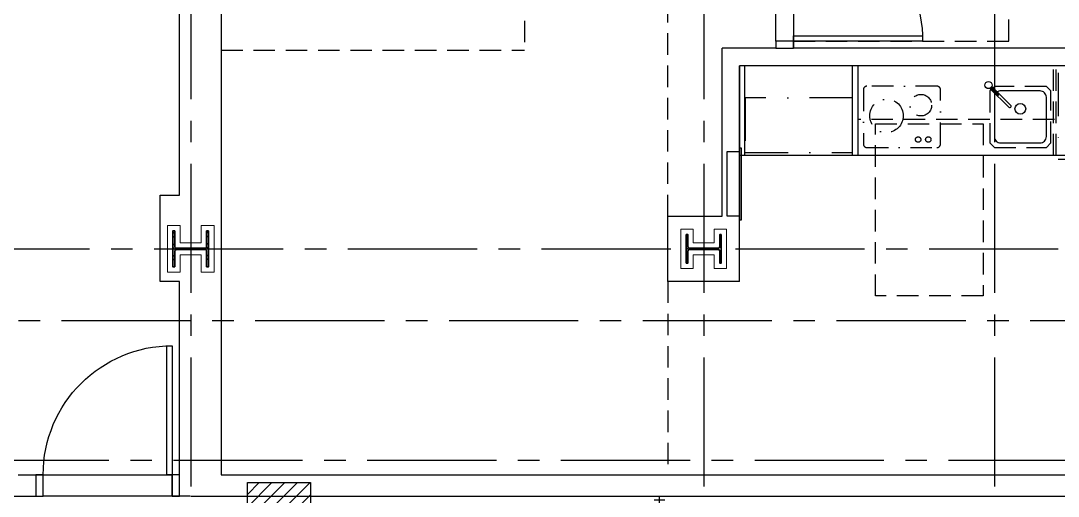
# Model space of a CAD drawing. Header units: inches. Extents: x 12000 to 16048, y 0 to 3185.
# Drawn here: x 13296.6 to 13585.8, y 1173.3 to 1305.9 of the extents above; entities that cross this region are included whole.
import ezdxf

# ---------------------------------------------------------------- set-up
doc = ezdxf.new("R2010")
doc.units = ezdxf.units.IN
doc.header["$LTSCALE"] = 48
doc.header["$MEASUREMENT"] = 0
for name, pattern in [('CENTER2', [1.125, 0.75, -0.125, 0.125, -0.125]), ('DASHDOT2', [0.5, 0.25, -0.125, 0, -0.125]), ('HIDDEN', [0.375, 0.25, -0.125]), ('HIDDEN2', [0.1875, 0.125, -0.0625]), ('PHANTOM2', [1.25, 0.625, -0.125, 0.125, -0.125, 0.125, -0.125])]:
    doc.linetypes.add(name, pattern=pattern)
for name, color, linetype in [('_0_Objects', 8, 'Continuous'), ('A-Door', 8, 'Continuous'), ('A-Door-Head', 8, 'Continuous'), ('A-Eqpm', 8, 'Continuous'), ('A-Eqpm-NIC', 8, 'DASHDOT2'), ('A-Flor-ADA', 8, 'PHANTOM2'), ('A-Flor-Case', 8, 'Continuous'), ('A-Flor-Case-Hidden', 8, 'HIDDEN2'), ('A-Flor-Ovhd', 8, 'HIDDEN2'), ('A-Flor-Pfix', 8, 'Continuous'), ('A-Flor-Soffit', 8, 'HIDDEN2'), ('A-Flor-Spcl', 8, 'Continuous'), ('A-Flor-Wall Mtd Fixture', 8, 'Continuous'), ('A-Grid(3-32)', 8, 'CENTER2'), ('A-Wall-Full', 8, 'Continuous')]:
    doc.layers.add(name, color=color, linetype=linetype)
for name, color, linetype, lineweight in [('A-Detl-Hatch', 8, 'Continuous', 18), ('S-Detl-Hatch', 8, 'Continuous', 18), ('S-Detl-Wide', 8, 'Continuous', 35)]:
    doc.layers.add(name, color=color, linetype=linetype, lineweight=lineweight)

# ---------------------------------------------------------------- blocks, each defined once
blk = doc.blocks.new('*U9')
at = {"layer": 'A-Detl-Hatch'}
h = blk.add_hatch(dxfattribs=at)
h.set_pattern_fill('ANSI32', color=256, scale=6, style=0)
h.set_pattern_definition([(45, (0, -4.865), (-1.591, 1.591), []), (45, (1.0607, -4.865), (-1.591, 1.591), [])])
edge = h.paths.add_edge_path()
edge.add_line((3.98, -9.73), (3.98, -9.295))
edge.add_line((3.98, -9.295), (0.645, -9.295))
edge.add_arc((0.645, -8.795), 0.5, 180, 270, ccw=False)
edge.add_line((0.145, -8.795), (0.145, -0.935))
edge.add_arc((0.645, -0.935), 0.5, 90, 180, ccw=False)
edge.add_line((0.645, -0.435), (3.98, -0.435))
edge.add_line((3.98, -0.435), (3.98, 0))
edge.add_line((3.98, 0), (-3.98, 0))
edge.add_line((-3.98, 0), (-3.98, -0.435))
edge.add_line((-3.98, -0.435), (-0.645, -0.435))
edge.add_arc((-0.645, -0.935), 0.5, 0, 90, ccw=False)
edge.add_line((-0.145, -0.935), (-0.145, -8.795))
edge.add_arc((-0.645, -8.795), 0.5, -90, 0, ccw=False)
edge.add_line((-0.645, -9.295), (-3.98, -9.295))
edge.add_line((-3.98, -9.295), (-3.98, -9.73))
edge.add_line((-3.98, -9.73), (3.98, -9.73))
at = {"linetype": 'ByBlock'}
blk.add_lwpolyline([(3.98, -9.73), (3.98, -9.295), (0.645, -9.295, -0.4142136), (0.145, -8.795), (0.145, -0.935, -0.4142136), (0.645, -0.435), (3.98, -0.435), (3.98, 0), (-3.98, 0), (-3.98, -0.435), (-0.645, -0.435, -0.4142136), (-0.145, -0.935), (-0.145, -8.795, -0.4142136), (-0.645, -9.295), (-3.98, -9.295), (-3.98, -9.73)], format="xyb", close=True, dxfattribs=at)
blk = doc.blocks.new('W10X33')
at = {"layer": 'S-Detl-Hatch'}
blk.add_lwpolyline([(13773.28, -7309.78), (13773.28, -7306.34), (13769.45, -7306.34), (13769.45, -7300.48), (13773.28, -7300.48), (13773.28, -7297.05), (13762.32, -7297.05), (13762.32, -7300.48), (13766.16, -7300.48), (13766.16, -7306.34), (13762.32, -7306.34), (13762.32, -7309.78)], close=True, dxfattribs=at)
at = {"layer": 'S-Detl-Wide'}
blk.add_blockref('*U9', (13767.8, -7298.55), dxfattribs=at)
blk = doc.blocks.new('*U14')
at = {"layer": 'A-Detl-Hatch'}
h = blk.add_hatch(dxfattribs=at)
h.set_pattern_fill('ANSI32', color=256, scale=6, style=0)
h.set_pattern_definition([(45, (0, -4.99), (-1.591, 1.591), []), (45, (1.0607, -4.99), (-1.591, 1.591), [])])
edge = h.paths.add_edge_path()
edge.add_line((5, -9.98), (5, -9.42))
edge.add_line((5, -9.42), (0.67, -9.42))
edge.add_arc((0.67, -8.92), 0.5, 180, 270, ccw=False)
edge.add_line((0.17, -8.92), (0.17, -1.06))
edge.add_arc((0.67, -1.06), 0.5, 90, 180, ccw=False)
edge.add_line((0.67, -0.56), (5, -0.56))
edge.add_line((5, -0.56), (5, 0))
edge.add_line((5, 0), (-5, 0))
edge.add_line((-5, 0), (-5, -0.56))
edge.add_line((-5, -0.56), (-0.67, -0.56))
edge.add_arc((-0.67, -1.06), 0.5, 0, 90, ccw=False)
edge.add_line((-0.17, -1.06), (-0.17, -8.92))
edge.add_arc((-0.67, -8.92), 0.5, -90, 0, ccw=False)
edge.add_line((-0.67, -9.42), (-5, -9.42))
edge.add_line((-5, -9.42), (-5, -9.98))
edge.add_line((-5, -9.98), (5, -9.98))
at = {"linetype": 'ByBlock'}
blk.add_lwpolyline([(5, -9.98), (5, -9.42), (0.67, -9.42, -0.414214), (0.17, -8.92), (0.17, -1.06, -0.414214), (0.67, -0.56), (5, -0.56), (5, 0), (-5, 0), (-5, -0.56), (-0.67, -0.56, -0.414214), (-0.17, -1.06), (-0.17, -8.92, -0.414214), (-0.67, -9.42), (-5, -9.42), (-5, -9.98)], format="xyb", close=True, dxfattribs=at)
blk = doc.blocks.new('W10x49')
at = {"layer": 'S-Detl-Hatch'}
blk.add_lwpolyline([(14011.1, -7309.78), (14011.1, -7306.22), (14006.27, -7306.22), (14006.27, -7300.36), (14011.1, -7300.36), (14011.1, -7296.8), (13998.1, -7296.8), (13998.1, -7300.36), (14002.93, -7300.36), (14002.93, -7306.22), (13998.1, -7306.22), (13998.1, -7309.78)], close=True, dxfattribs=at)
at = {"layer": 'S-Detl-Wide'}
blk.add_blockref('*U14', (14004.6, -7298.3), dxfattribs=at)
blk = doc.blocks.new('2ND FLOOR - STRUCTURAL GRID')
at = {"layer": 'A-Grid(3-32)'}
for p, q in [((9328.5, -7426.01), (9328.5, -9409.77)), ((9471.5, -7426.01), (9471.5, -9409.77)), ((9552.5, -7426.01), (9552.5, -9409.77)), ((8130.3, -8799.75), (11886.7, -8799.75)), ((8104.5, -8819.75), (11912.5, -8819.75)), ((11897.69, -8858.75), (8119.31, -8858.75))]:
    blk.add_line(p, q, dxfattribs=at)
at = {"rotation": 90}
for name, p in [('W10x49', (2025.21, -22804.35)), ('W10X33', (2168.09, -22567.55))]:
    blk.add_blockref(name, p, dxfattribs=at)
blk = doc.blocks.new('kitchen faucet')
for p, q in [((0.93, 0.38), (8.38, 0.38)), ((1, 0.12), (4, 0.12)), ((4, -0.12), (4, 0.12)), ((0.93, -0.38), (8.38, -0.38)), ((1, -0.12), (4, -0.12))]:
    blk.add_line(p, q)
blk.add_circle((0, 0), 1)
blk.add_arc((8.38, 0), 0.375, 270, 90)
blk = doc.blocks.new('kitchen sink')
blk.add_lwpolyline([(-14.94, -6.97, 0.143329), (-14, -7.25), (-3, -7.25, 0.414214), (-1.25, -5.5), (-1.25, 5.5, 0.414214), (-3, 7.25), (-14, 7.25, 0.414214), (-15.75, 5.5), (-15.75, -5.5, 0.143329), (-15.47, -6.44, 0.143329)], format="xyb")
blk.add_circle((-10.75, 0), 1.5)
at = {"layer": 'A-Flor-Case-Hidden'}
for p, q in [((-15.75, 8.5), (-17, 7.25)), ((-1.25, 8.5), (0, 7.25)), ((-16.64, -7.61), (-17, -7.25)), ((-15.75, -8.5), (-16.11, -8.14)), ((-1.25, -8.5), (0, -7.25))]:
    blk.add_line(p, q, dxfattribs=at)
for points in [[(-17, 7.25), (-17, -7.25)], [(-1.25, 8.5), (-15.75, 8.5)], [(0, -7.25), (0, 7.25)], [(-15.75, -8.5), (-1.25, -8.5)]]:
    blk.add_lwpolyline(points, dxfattribs=at)
at = {"rotation": 45.00000000000001}
blk.add_blockref('kitchen faucet', (-17.38, -8.88), dxfattribs=at)
blk = doc.blocks.new('cooktop')
at = {"ltscale": 0.5}
blk.add_lwpolyline([(-7.56, -21.5), (7.56, -21.5, 0.414214), (8.56, -20.5), (8.56, -1, 0.414214), (7.56, 0), (-7.56, 0, 0.414214), (-8.56, -1), (-8.56, -20.5, 0.414214)], format="xyb", close=True, dxfattribs=at)
for centre, radius in [((-3.27, -5.47), 3), ((6.32, -3.4), 0.75), ((6.32, -6.24), 0.75), ((-0.31, -15.05), 4.66)]:
    blk.add_circle(centre, radius, dxfattribs=at)
blk = doc.blocks.new('refrigerator')
blk.add_line((-30.125, 0), (-30.125, -29.5))
for points in [[(-32.125, -29.5), (0, -29.5), (0, 0), (-32.125, 0)], [(-34.125, -3.75), (-32.125, -3.75), (-32.125, -2.25), (-34.125, -2.25)], [(-59.625, -31.5), (-59.625, -29.5), (-30.125, -29.5), (-30.125, -31.5)]]:
    blk.add_lwpolyline(points, close=True)
blk.add_arc((-30.125, -29.5), 29.5, 90, 183.88744)
blk = doc.blocks.new('fridge cubby')
at = {"layer": 'A-Flor-Case'}
for p, q in [((-31, -31.5), (0, -31.5)), ((-31, -31.5), (-31, -34.5)), ((-30.25, -31.5), (-30.25, -34.5)), ((-30.25, -32.25), (0, -32.25))]:
    blk.add_line(p, q, dxfattribs=at)
at = {"layer": 'A-Flor-Ovhd'}
blk.add_line((-31, -31.5), (-31, 0.125), dxfattribs=at)
at = {"layer": 'A-Eqpm-NIC'}
blk.add_blockref('refrigerator', (-2, -0.875), dxfattribs=at)
blk = doc.blocks.new('ADA Kitchen')
at = {"layer": 'A-Eqpm-NIC'}
for points in [[(60.5, -8), (60.5, -32), (36.5, -32), (36.5, -8)], [(147.69, -14.93), (147.69, -30.18), (117.81, -30.18), (117.81, -14.93)]]:
    blk.add_lwpolyline(points, close=True, dxfattribs=at)
at = {"layer": 'A-Flor-Case'}
for p, q in [((34.5, -31), (34.5, -6)), ((116.25, -31), (116.25, -6)), ((117.75, -31), (117.75, -6)), ((147.75, -31), (147.75, -6)), ((149.25, -31), (149.25, -6)), ((34.5, -31), (149.25, -31))]:
    blk.add_line(p, q, dxfattribs=at)
at = {"layer": 'A-Flor-Case-Hidden'}
for p, q in [((61, -31), (61, -6)), ((61.75, -31), (61.75, -6))]:
    blk.add_line(p, q, dxfattribs=at)
at = {"layer": 'A-Flor-Ovhd'}
for q in [(34.5, -6), (116.25, -21)]:
    blk.add_line((34.5, -21), q, dxfattribs=at)
at = {"layer": 'A-Wall-Full'}
for p, q in [((0, 0), (34.5, 0)), ((0, -31), (0, 0)), ((34.5, -6), (34.5, 0)), ((34.5, -6), (149.25, -6))]:
    blk.add_line(p, q, dxfattribs=at)
at = {"extrusion": (0, 0, -1), "zscale": -1, "rotation": 90}
blk.add_blockref('fridge cubby', (-34.5, 0), dxfattribs=at)
at = {"layer": 'A-Eqpm-NIC', "extrusion": (0, 0, -1), "zscale": -1, "rotation": 270}
blk.add_blockref('cooktop', (-93.25, -20.25), dxfattribs=at)
at = {"layer": 'A-Flor-Pfix', "extrusion": (0, 0, -1), "zscale": -1, "rotation": 270}
blk.add_blockref('kitchen sink', (-71, -28.75), dxfattribs=at)
blk = doc.blocks.new('36in door')
blk.add_lwpolyline([(-1.5, -36), (0, -36), (0, 0), (-1.5, 0)], close=True)
blk.add_arc((0, 0), 36, 180, 270)
blk = doc.blocks.new('ADA STUDIO BATH')
at = {"layer": 'A-Door'}
blk.add_lwpolyline([(30.12, -153.7), (30.12, -155.7), (35, -155.7), (35, -153.7)], close=True, dxfattribs=at)
at = {"layer": 'A-Door-Head'}
blk.add_lwpolyline([(30.12, -153.7), (30.12, -117.7), (35, -117.7), (35, -153.7)], close=True, dxfattribs=at)
at = {"layer": 'A-Flor-ADA', "linetype": 'HIDDEN2'}
blk.add_lwpolyline([(35, -153.7), (95, -153.7), (95, -99.7), (35, -99.7)], close=True, dxfattribs=at)
at = {"layer": 'A-Wall-Full'}
for p, q in [((30.12, -155.7), (15.11, -155.7)), ((30.12, -153.7), (30.12, -155.7)), ((35, -153.7), (30.12, -153.7)), ((35, -153.7), (35, -155.7)), ((129.85, -155.7), (35, -155.7))]:
    blk.add_line(p, q, dxfattribs=at)
at = {"layer": 'A-Door', "extrusion": (0, 0, -1), "zscale": -1, "rotation": 270}
blk.add_blockref('36in door', (-35, -153.7), dxfattribs=at)
blk = doc.blocks.new('ADA King Studio')
at = {"layer": 'A-Eqpm'}
for points in [[(152.99, 96.12), (152.99, 78.12), (149.49, 78.12), (149.49, 96.12)], [(152.99, 97.12), (152.99, 77.12), (153.49, 77.12), (153.49, 97.12)]]:
    blk.add_lwpolyline(points, close=True, dxfattribs=at)
at = {"layer": 'A-Flor-ADA', "linetype": 'HIDDEN2'}
blk.add_lwpolyline([(220.86, 103.87), (220.86, 55.87), (190.86, 55.87), (190.86, 103.87)], close=True, dxfattribs=at)
at = {"layer": 'A-Flor-Soffit'}
for p, q in [((93, 267.64), (93, 124.38)), ((133.01, 78.11), (133.01, 264.88)), ((8.49, 124.38), (93, 124.38)), ((133.01, 59.9), (133.01, 6))]:
    blk.add_line(p, q, dxfattribs=at)
at = {"layer": 'A-Wall-Full'}
for p, q in [((8.49, 136.38), (8.49, 6)), ((148.12, 78.11), (148.12, 124.93)), ((152.99, 59.9), (152.99, 120.05)), ((152.99, 120.05), (152.99, 95.05)), ((152.99, 98.26), (152.99, 98.26)), ((133.01, 78.11), (148.12, 78.11)), ((133.01, 59.9), (133.01, 78.11)), ((152.99, 59.9), (133.01, 59.9)), ((8.49, 6), (262.24, 6)), ((0, 0), (262.24, 0))]:
    blk.add_line(p, q, dxfattribs=at)
blk.add_blockref('ADA STUDIO BATH', (133.01, 280.63))
at = {"extrusion": (0, 0, -1), "zscale": -1}
blk.add_blockref('ADA Kitchen', (-302.24, 126.05), dxfattribs=at)
at = {"rotation": 90}
blk.add_blockref('W10X33', (-7160.41, -13698.8), dxfattribs=at)
blk = doc.blocks.new('King Studio 1')
at = {"layer": 'A-Door'}
for points in [[(183, 6), (181, 6), (181, 0), (183, 0)], [(221, 6), (219, 6), (219, 0), (221, 0)]]:
    blk.add_lwpolyline(points, close=True, dxfattribs=at)
at = {"layer": 'A-Door-Head'}
blk.add_lwpolyline([(183, 6), (219, 6), (219, 0), (183, 0)], close=True, dxfattribs=at)
at = {"layer": 'A-Wall-Full'}
for p, q in [((176.01, 6), (183, 6)), ((183, 0), (183, 6)), ((219, 0), (219, 6)), ((221, 6), (219, 6)), ((-0.74, 0), (183, 0)), ((224, 0), (219, 0))]:
    blk.add_line(p, q, dxfattribs=at)
blk.add_lwpolyline([(221, 6), (221, 59.9), (215.64, 59.9), (215.64, 84), (221, 84), (221, 247.38)], dxfattribs=at)
at = {"layer": 'A-Door', "xscale": -1, "rotation": 180.0000000000306}
blk.add_blockref('36in door', (219, 6), dxfattribs=at)
blk = doc.blocks.new('wall sconce typ')
for p, q in [((0, 7), (0, 0)), ((3, 4), (-3, 4)), ((-1.5, 1), (1.5, 1))]:
    blk.add_line(p, q)
blk.add_circle((0, 4), 2)
blk = doc.blocks.new('guest corridor ceiling layout')
at = {"layer": 'A-Flor-Wall Mtd Fixture', "xscale": -1, "rotation": 180}
blk.add_blockref('wall sconce typ', (-2225.32, -1013), dxfattribs=at)

msp = doc.modelspace()

# ---------------------------------------------------------------- hatches: boundary and pattern name
at = {"layer": 'A-Flor-Spcl'}
h = msp.add_hatch(dxfattribs=at)
h.set_pattern_fill('ANSI31', color=256, scale=20, angle=-360, style=0)
h.set_pattern_definition([(45, (21585.4575, -804.1527), (-1.76776695, 1.76776695), [])])
h.paths.add_polyline_path([(13359.8203, 1177.0604), (13377.3504, 1177.0604), (13377.3504, 1169.4701), (13359.8203, 1169.4701)])

# ---------------------------------------------------------------- linework, layer by layer
msp.add_lwpolyline([(13359.8203, 1177.0604), (13377.3504, 1177.0604), (13377.3504, 1169.4701), (13359.8203, 1169.4701)], close=True, dxfattribs=at)

# ---------------------------------------------------------------- block references
at = {"layer": '_0_Objects', "linetype": 'HIDDEN'}
msp.add_blockref('2ND FLOOR - STRUCTURAL GRID', (4015.5006, 10042.0072), dxfattribs=at)
at = {"layer": '_0_Objects'}
for name, p in [('King Studio 1', (13119.875, 1173.2572)), ('ADA King Studio', (13344, 1173.2653))]:
    msp.add_blockref(name, p, dxfattribs=at)
at = {"layer": 'A-Flor-Soffit'}
msp.add_blockref('guest corridor ceiling layout', (15700, 2186.2572), dxfattribs=at)

doc.saveas('drawing.dxf')
